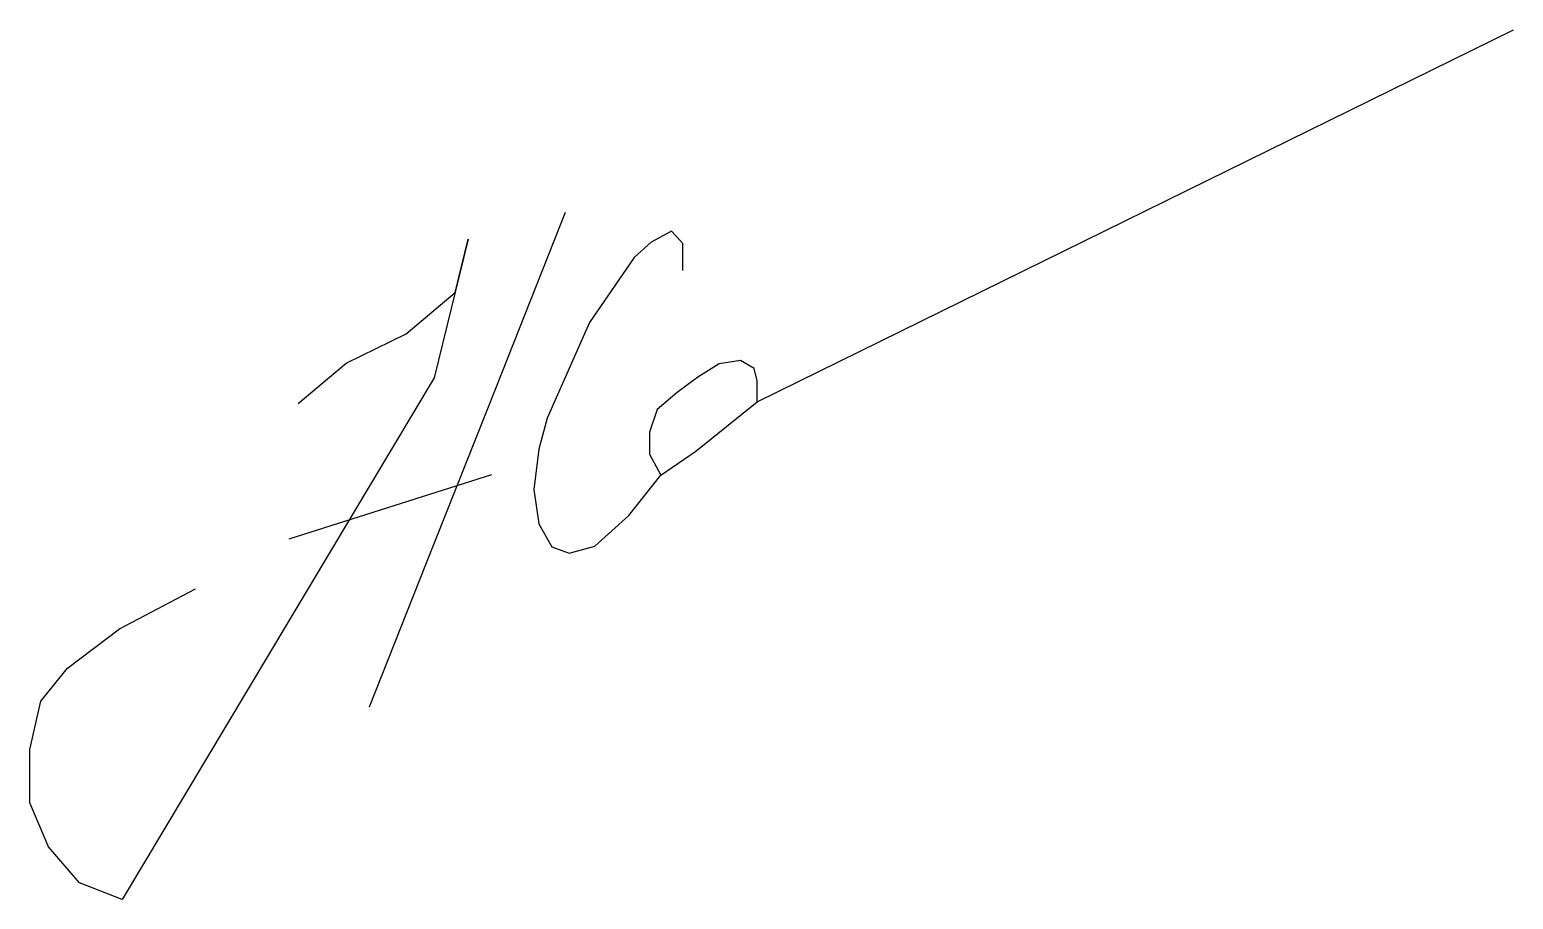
# Model space of a CAD drawing. Header units: millimetres. Extents: x 3.2 to 14, y 0 to 6.3.
import ezdxf

# ---------------------------------------------------------------- set-up
doc = ezdxf.new("R2010")
doc.units = ezdxf.units.MM

msp = doc.modelspace()

# ---------------------------------------------------------------- linework, layer by layer
at = {"color": 170}
for points in [[(7.977, 4.568), (7.977, 4.765), (7.894, 4.853), (7.746, 4.773), (7.622, 4.663), (7.296, 4.189), (6.989, 3.492), (6.928, 3.266), (6.891, 2.972), (6.928, 2.721), (7.022, 2.554), (7.149, 2.507), (7.337, 2.557), (7.583, 2.782), (7.816, 3.075), (8.072, 3.25), (8.519, 3.609), (8.519, 3.763), (8.497, 3.854), (8.398, 3.912), (8.241, 3.887), (8.086, 3.79), (7.935, 3.678), (7.79, 3.554), (7.734, 3.389), (7.734, 3.228), (7.816, 3.075), (8.072, 3.25), (8.519, 3.609), (14.031, 6.323)], [(7.119, 4.99), (6.618, 3.724), (6.102, 2.421), (5.691, 1.383)], [(5.174, 3.597), (5.524, 3.891), (5.961, 4.105), (6.318, 4.407), (6.413, 4.796), (6.166, 3.784), (3.891, -0.017), (3.579, 0.104), (3.353, 0.365), (3.217, 0.687), (3.217, 1.075), (3.297, 1.427), (3.493, 1.668), (3.871, 1.955), (4.425, 2.247)], [(5.107, 2.612), (6.584, 3.08)]]:
    msp.add_lwpolyline(points, dxfattribs=at)

doc.saveas('drawing.dxf')
